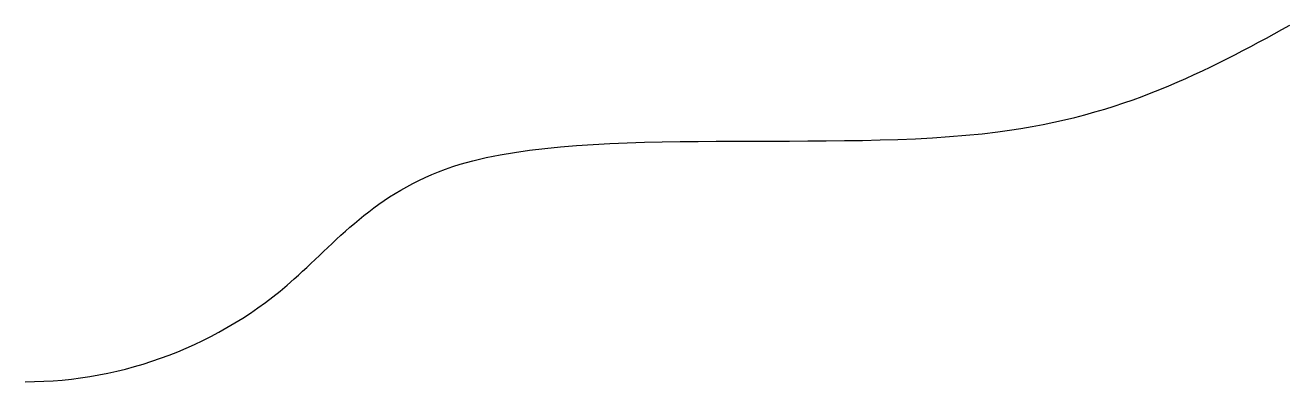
# Model space of a CAD drawing. Extents: x 0 to 67.7, y 0 to 19.1.
import ezdxf

# ---------------------------------------------------------------- set-up
doc = ezdxf.new("R2010")
doc.units = 0
doc.layers.add('MODELSKETCH_VISIBLE', color=7, linetype='CONTINUOUS')

msp = doc.modelspace()

# ---------------------------------------------------------------- linework, layer by layer
at = {"layer": 'MODELSKETCH_VISIBLE'}
msp.add_arc((0, 21.579), 21.579, 270, 311.82758, dxfattribs=at)
msp.add_open_spline([(14.391, 5.499), (16.816, 7.669), (22.481, 14.696), (52.938, 11.069), (63.259, 16.653), (67.686, 19.078)], degree=3, knots=[0, 0, 0, 0, 0.258167, 0.679739, 1, 1, 1, 1], dxfattribs=at)

doc.saveas('drawing.dxf')
